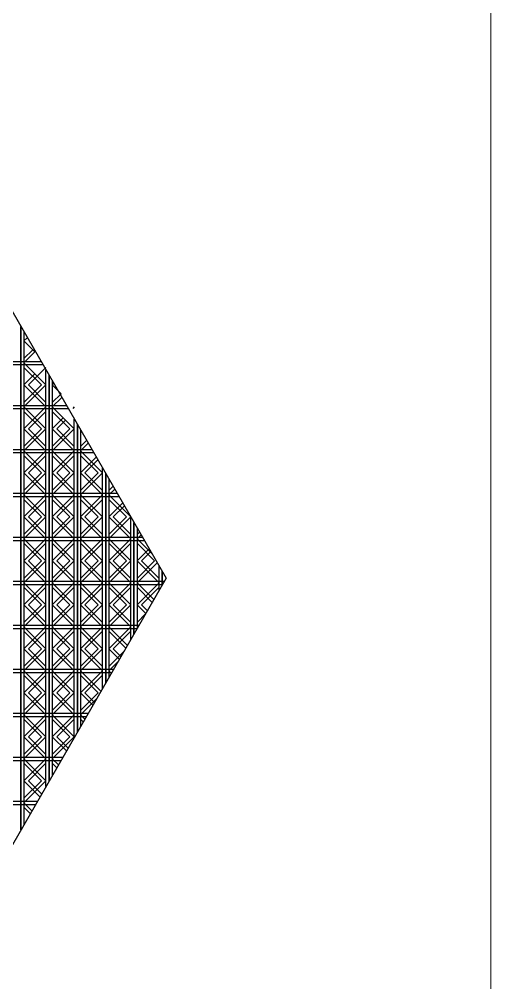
# Model space of a CAD drawing. Header units: millimetres. Extents: x 4404 to 35754, y 4815 to 12820.
# Drawn here: x 5651 to 6026, y 5433 to 6200 of the extents above; entities that cross this region are included whole.
import ezdxf

# ---------------------------------------------------------------- set-up
doc = ezdxf.new("R2010")
doc.units = ezdxf.units.MM
doc.layers.get('0').update_dxf_attribs({"color": 50})
doc.layers.add('3d', color=220, linetype='Continuous')
doc.layers.add('naming', color=102, linetype='Continuous', lineweight=20)

msp = doc.modelspace()

# ---------------------------------------------------------------- linework, layer by layer
at = {"color": 220, "lineweight": 30}
msp.add_lwpolyline([(5517.85, 5322), (5017.85, 5322), (4767.85, 5755.01), (5017.85, 6188.03), (5517.85, 6188.03), (5767.85, 5755.01), (5517.85, 5322)], dxfattribs=at)
at = {"layer": '3d'}
for p, q in [((5652.2, 5955.33), (5652.2, 5554.7)), ((5652.2, 5554.7), (5652.2, 5955.33)), ((5654.7, 5951), (5654.7, 5559.03)), ((4867.49, 5927.6), (5668.21, 5927.6)), ((4866.05, 5925.1), (5669.65, 5925.1)), ((5672.2, 5589.34), (5672.2, 5920.69)), ((5674.7, 5916.36), (5674.7, 5593.67)), ((5674.7, 5593.67), (5674.7, 5916.36)), ((5677.2, 5912.03), (5677.2, 5598)), ((4845.84, 5890.1), (5689.86, 5890.1)), ((4847.28, 5892.6), (5688.42, 5892.6)), ((5694.7, 5628.31), (5694.7, 5881.72)), ((5697.2, 5877.39), (5697.2, 5632.64)), ((5697.2, 5632.64), (5697.2, 5877.39)), ((5699.7, 5873.06), (5699.7, 5636.97)), ((4825.63, 5855.1), (5710.07, 5855.1)), ((4827.08, 5857.6), (5708.62, 5857.6)), ((5717.2, 5667.28), (5717.2, 5842.74)), ((5719.7, 5838.41), (5719.7, 5671.61)), ((5719.7, 5671.61), (5719.7, 5838.41)), ((5722.2, 5834.08), (5722.2, 5675.94)), ((4805.43, 5820.1), (5730.27, 5820.1)), ((4806.87, 5822.6), (5728.83, 5822.6)), ((5739.7, 5706.25), (5739.7, 5803.77)), ((5742.2, 5799.44), (5742.2, 5710.58)), ((5742.2, 5710.58), (5742.2, 5799.44)), ((5744.7, 5795.11), (5744.7, 5714.91)), ((4785.22, 5785.1), (5750.48, 5785.1)), ((4786.66, 5787.6), (5749.04, 5787.6)), ((5762.2, 5745.22), (5762.2, 5764.8)), ((5764.7, 5760.47), (5764.7, 5749.55)), ((5764.7, 5749.55), (5764.7, 5760.47)), ((4769.24, 5752.6), (5766.45, 5752.6)), ((4769.24, 5752.6), (5766.45, 5752.6)), ((4770.69, 5750.1), (5765.01, 5750.1)), ((4789.45, 5717.6), (5746.25, 5717.6)), ((4789.45, 5717.6), (5746.25, 5717.6)), ((4790.9, 5715.1), (5744.8, 5715.1)), ((4809.66, 5682.6), (5726.04, 5682.6)), ((4809.66, 5682.6), (5726.04, 5682.6)), ((4811.1, 5680.1), (5724.6, 5680.1)), ((4811.1, 5680.1), (5724.6, 5680.1)), ((4829.87, 5647.6), (5705.83, 5647.6)), ((4831.31, 5645.1), (5704.39, 5645.1)), ((4850.07, 5612.6), (5685.63, 5612.6)), ((4851.52, 5610.1), (5684.18, 5610.1)), ((4870.28, 5577.6), (5665.42, 5577.6)), ((4871.72, 5575.1), (5663.97, 5575.1))]:
    msp.add_line(p, q, dxfattribs=at)
for points in [[(5657.31, 5946.46), (5654.7, 5943.85), (5663.45, 5935.1)], [(5661.68, 5936.87), (5654.7, 5929.88)], [(5663.72, 5935.37), (5654.7, 5926.35), (5672.2, 5908.85), (5654.7, 5891.35), (5672.2, 5873.85), (5654.7, 5856.35), (5672.2, 5838.85), (5654.7, 5821.35), (5672.2, 5803.85), (5654.7, 5786.35), (5672.2, 5768.85), (5654.7, 5751.35), (5672.2, 5733.85), (5654.7, 5716.35), (5672.2, 5698.85), (5654.7, 5681.35), (5672.2, 5663.85), (5654.7, 5646.35), (5672.2, 5628.85), (5654.7, 5611.35), (5672.2, 5593.85), (5654.7, 5576.35), (5661.04, 5570.01)], [(5654.7, 5922.81), (5668.66, 5908.85), (5654.7, 5894.88)], [(5672.2, 5922.81), (5658.23, 5908.85), (5672.2, 5894.88)], [(5663.45, 5917.6), (5654.7, 5908.85), (5672.2, 5891.35), (5654.7, 5873.85), (5672.2, 5856.35), (5654.7, 5838.85), (5672.2, 5821.35), (5654.7, 5803.85), (5672.2, 5786.35), (5654.7, 5768.85), (5672.2, 5751.35), (5654.7, 5733.85), (5672.2, 5716.35), (5654.7, 5698.85), (5672.2, 5681.35), (5654.7, 5663.85), (5672.2, 5646.35), (5654.7, 5628.85), (5672.2, 5611.35), (5654.7, 5593.85), (5667.44, 5581.1)], [(5678.36, 5910.01), (5677.2, 5908.85), (5684.18, 5901.87)], [(5684.18, 5901.87), (5677.2, 5894.88)], [(5684.77, 5898.92), (5677.2, 5891.35), (5694.7, 5873.85), (5677.2, 5856.35), (5694.7, 5838.85), (5677.2, 5821.35), (5694.7, 5803.85), (5677.2, 5786.35), (5694.7, 5768.85), (5677.2, 5751.35), (5694.7, 5733.85), (5677.2, 5716.35), (5694.7, 5698.85), (5677.2, 5681.35), (5694.7, 5663.85), (5677.2, 5646.35), (5694.7, 5628.85), (5677.2, 5611.35), (5682.08, 5606.46)], [(5694.7, 5891.35), (5693.45, 5890.1)], [(5654.7, 5887.81), (5668.66, 5873.85), (5654.7, 5859.88)], [(5672.2, 5887.81), (5658.23, 5873.85), (5672.2, 5859.88)], [(5677.2, 5887.81), (5691.16, 5873.85), (5677.2, 5859.88)], [(5685.95, 5882.6), (5677.2, 5873.85), (5694.7, 5856.35), (5677.2, 5838.85), (5694.7, 5821.35), (5677.2, 5803.85), (5694.7, 5786.35), (5677.2, 5768.85), (5694.7, 5751.35), (5677.2, 5733.85), (5694.7, 5716.35), (5677.2, 5698.85), (5694.7, 5681.35), (5677.2, 5663.85), (5694.7, 5646.35), (5677.2, 5628.85), (5688.49, 5617.56)], [(5687.72, 5880.83), (5680.73, 5873.85), (5694.7, 5859.88)], [(5704.52, 5864.7), (5699.7, 5859.88)], [(5705.81, 5862.46), (5699.7, 5856.35), (5717.2, 5838.85), (5699.7, 5821.35), (5717.2, 5803.85), (5699.7, 5786.35), (5717.2, 5768.85), (5699.7, 5751.35), (5717.2, 5733.85), (5699.7, 5716.35), (5717.2, 5698.85), (5699.7, 5681.35), (5715.94, 5665.1)], [(5654.7, 5852.81), (5668.66, 5838.85), (5654.7, 5824.88)], [(5672.2, 5852.81), (5658.23, 5838.85), (5672.2, 5824.88)], [(5677.2, 5852.81), (5691.16, 5838.85), (5677.2, 5824.88)], [(5694.7, 5852.81), (5680.73, 5838.85), (5694.7, 5824.88)], [(5699.7, 5852.81), (5713.66, 5838.85), (5699.7, 5824.88)], [(5712.22, 5851.37), (5699.7, 5838.85), (5717.2, 5821.35), (5699.7, 5803.85), (5717.2, 5786.35), (5699.7, 5768.85), (5717.2, 5751.35), (5699.7, 5733.85), (5717.2, 5716.35), (5699.7, 5698.85), (5717.2, 5681.35), (5699.7, 5663.85), (5709.54, 5654.01)], [(5713.51, 5849.13), (5703.23, 5838.85), (5717.2, 5824.88)], [(5725.57, 5828.25), (5722.2, 5824.88)], [(5726.86, 5826.01), (5722.2, 5821.35), (5739.7, 5803.85), (5722.2, 5786.35), (5739.7, 5768.85), (5722.2, 5751.35), (5739.7, 5733.85), (5722.2, 5716.35), (5736.99, 5701.56)], [(5654.7, 5817.81), (5668.66, 5803.85), (5654.7, 5789.88)], [(5672.2, 5817.81), (5658.23, 5803.85), (5672.2, 5789.88)], [(5677.2, 5817.81), (5691.16, 5803.85), (5677.2, 5789.88)], [(5694.7, 5817.81), (5680.73, 5803.85), (5694.7, 5789.88)], [(5699.7, 5817.81), (5713.66, 5803.85), (5699.7, 5789.88)], [(5717.2, 5817.81), (5703.23, 5803.85), (5717.2, 5789.88)], [(5722.2, 5817.81), (5736.16, 5803.85), (5722.2, 5789.88)], [(5733.26, 5814.92), (5722.2, 5803.85), (5739.7, 5786.35), (5722.2, 5768.85), (5739.7, 5751.35), (5722.2, 5733.85), (5739.7, 5716.35), (5722.2, 5698.85), (5730.58, 5690.46)], [(5734.56, 5812.67), (5725.73, 5803.85), (5739.7, 5789.88)], [(5746.61, 5791.8), (5744.7, 5789.88)], [(5747.91, 5789.56), (5744.7, 5786.35), (5756.67, 5774.37)], [(5654.7, 5782.81), (5668.66, 5768.85), (5654.7, 5754.88)], [(5672.2, 5782.81), (5658.23, 5768.85), (5672.2, 5754.88)], [(5677.2, 5782.81), (5691.16, 5768.85), (5677.2, 5754.88)], [(5694.7, 5782.81), (5680.73, 5768.85), (5694.7, 5754.88)], [(5699.7, 5782.81), (5713.66, 5768.85), (5699.7, 5754.88)], [(5717.2, 5782.81), (5703.23, 5768.85), (5717.2, 5754.88)], [(5722.2, 5782.81), (5736.16, 5768.85), (5722.2, 5754.88)], [(5739.7, 5782.81), (5725.73, 5768.85), (5739.7, 5754.88)], [(5744.7, 5782.81), (5758.66, 5768.85), (5744.7, 5754.88)], [(5754.31, 5778.46), (5744.7, 5768.85), (5762.2, 5751.35), (5744.7, 5733.85), (5751.68, 5726.87)], [(5755.61, 5776.22), (5748.23, 5768.85), (5762.2, 5754.88)], [(5760.72, 5767.37), (5744.7, 5751.35), (5758.03, 5738.01)], [(5654.7, 5747.81), (5668.66, 5733.85), (5654.7, 5719.88)], [(5672.2, 5747.81), (5658.23, 5733.85), (5672.2, 5719.88)], [(5677.2, 5747.81), (5691.16, 5733.85), (5677.2, 5719.88)], [(5694.7, 5747.81), (5680.73, 5733.85), (5694.7, 5719.88)], [(5699.7, 5747.81), (5713.66, 5733.85), (5699.7, 5719.88)], [(5717.2, 5747.81), (5703.23, 5733.85), (5717.2, 5719.88)], [(5722.2, 5747.81), (5736.16, 5733.85), (5722.2, 5719.88)], [(5739.7, 5747.81), (5725.73, 5733.85), (5739.7, 5719.88)], [(5744.7, 5747.81), (5756.74, 5735.77)], [(5762.2, 5747.81), (5748.23, 5733.85), (5752.92, 5729.16)], [(5751.68, 5726.87), (5744.7, 5719.88)], [(5654.7, 5712.81), (5668.66, 5698.85), (5654.7, 5684.88)], [(5672.2, 5712.81), (5658.23, 5698.85), (5672.2, 5684.88)], [(5677.2, 5712.81), (5691.16, 5698.85), (5677.2, 5684.88)], [(5694.7, 5712.81), (5680.73, 5698.85), (5694.7, 5684.88)], [(5699.7, 5712.81), (5713.66, 5698.85), (5699.7, 5684.88)], [(5717.2, 5712.81), (5703.23, 5698.85), (5717.2, 5684.88)], [(5722.2, 5712.81), (5735.69, 5699.32)], [(5739.7, 5712.81), (5725.73, 5698.85), (5731.88, 5692.7)], [(5746.66, 5718.31), (5744.7, 5716.35), (5745.22, 5715.82)], [(5734.41, 5697.1), (5722.2, 5684.88)], [(5729.58, 5688.73), (5722.2, 5681.35), (5724.18, 5679.37)], [(5654.7, 5677.81), (5668.66, 5663.85), (5654.7, 5649.88)], [(5672.2, 5677.81), (5658.23, 5663.85), (5672.2, 5649.88)], [(5677.2, 5677.81), (5691.16, 5663.85), (5677.2, 5649.88)], [(5694.7, 5677.81), (5680.73, 5663.85), (5694.7, 5649.88)], [(5699.7, 5677.81), (5713.66, 5663.85), (5699.7, 5649.88)], [(5717.2, 5677.81), (5703.23, 5663.85), (5710.83, 5656.25)], [(5722.2, 5677.81), (5722.88, 5677.13)], [(5712.51, 5659.16), (5699.7, 5646.35), (5703.13, 5642.92)], [(5654.7, 5642.81), (5668.66, 5628.85), (5654.7, 5614.88)], [(5672.2, 5642.81), (5658.23, 5628.85), (5672.2, 5614.88)], [(5677.2, 5642.81), (5691.16, 5628.85), (5677.2, 5614.88)], [(5694.7, 5642.81), (5680.73, 5628.85), (5689.78, 5619.8)], [(5699.7, 5642.81), (5701.84, 5640.67)], [(5654.7, 5607.81), (5668.66, 5593.85), (5654.7, 5579.88)], [(5672.2, 5607.81), (5658.23, 5593.85), (5668.74, 5583.34)], [(5677.2, 5607.81), (5680.79, 5604.22)], [(5654.7, 5572.81), (5659.74, 5567.77)]]:
    msp.add_lwpolyline(points, dxfattribs=at)
at = {"layer": 'naming'}
msp.add_lwpolyline([(4403.6, 8024.5), (6026.1, 8024.5), (6026.1, 4997.4), (4403.6, 4997.4)], close=True, dxfattribs=at)

doc.saveas('drawing.dxf')
